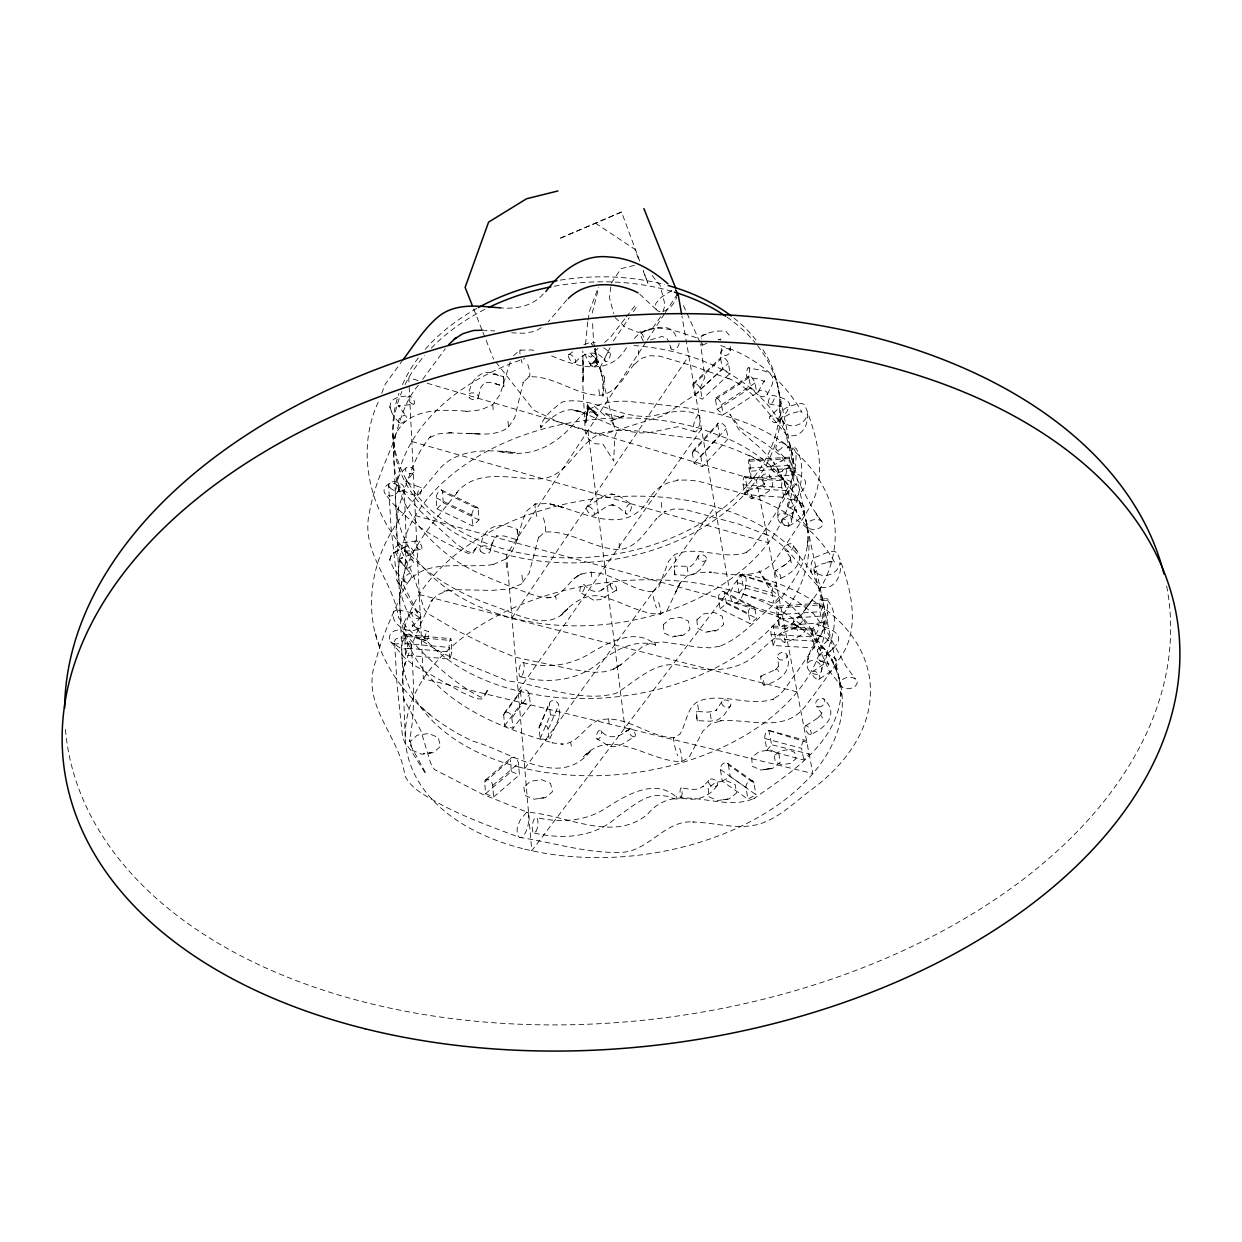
<?xml version="1.0" encoding="UTF-8"?>
<svg xmlns="http://www.w3.org/2000/svg" width="1242" height="1242" viewBox="0 0 1242 1242"><rect width="100%" height="100%" fill="white"/><g stroke="black" fill="none" stroke-linecap="round" stroke-linejoin="round"><path stroke-width="0.75" stroke-dasharray="5 3.75" d="M730.265 350.787A4.921 3.322 -20.3 0 0 722.658 349.965A4.921 3.322 -20.3 0 0 723.744 355.647A4.921 3.322 -20.3 0 0 730.265 350.787L730.265 346.471M399.163 422.637C384.989 407.687 386.867 395.732 409.456 396.074M616.482 432.635L614.774 436.827L613.703 461.015L602.96 444.155L595.275 443.782L588.786 439.311L585.293 432.061L582.358 375.317L583.507 361.826L583.321 382.257L582.824 350.912M699.293 415.666A8.492 2.81 -76.1 0 0 693.548 425.866A8.492 2.81 -76.1 0 0 697.6 429.468A8.492 2.81 -76.1 0 0 699.293 415.666C685.103 407.438 669.19 412.515 654.332 415.542C622.459 421.411 593.8 395.142 562.455 401.927C554.336 407.811 541.76 417.374 540.798 427.481C551.138 417.56 566.088 403.697 582.576 412.515L572.515 410L582.684 412.577L618.578 427.931L630.346 431.642L641.027 432.961L650.513 432.356L677.713 426.736L694.325 431.657M541.155 427.822L540.239 425.106M517.215 529.48L517.697 539.928L517.215 529.48C499.082 520.833 483.122 526.034 480.375 547.318M842.076 687.043A8.539 5.651 -7.9 0 1 847.463 677.464A8.539 5.651 -7.9 0 1 856.638 684.466A8.539 5.651 -7.9 0 1 842.076 687.043L829.004 670.68L810.669 628.731L811.849 630.657L806.244 621.621L792.675 607.26L768.829 587.699L758.986 570.932L769.947 585.82L797.178 601.376L813.463 613.626L826.737 631.231L846.019 666.286L855.365 678.939M582.514 365.288L583.026 355.336M751.022 477.953C749.19 444.698 746.815 464.524 751.022 477.953L791.48 475.205L791.992 468.343L789.369 457.134L749.019 459.866M734.379 602.867L773.952 615.085L799.274 627.241L795.936 625.13C811.166 634.755 824.812 647.439 833.77 663.197L831.767 659.145L836.829 669.314L834.81 665.231L839.018 677.775L840.912 697.15L841.113 692.694C838.288 742.871 790.75 772.741 753.739 798.668L755.183 797.907C720.919 814.209 676.828 779.665 648.262 813.463C614.138 844.048 565.079 814.115 526.592 812.206L520.212 820.046L517.309 826.939A13.879 5.17 -77.5 0 0 523.953 835.152A13.879 5.17 -77.5 0 0 528.021 812.516L482.3 794.166L434.374 769.466L430.663 763.302L420.883 730.746L403.588 698.454L404.861 702.615C400.902 689.605 402.051 675.679 405.218 662.623L404.287 666.876C411.521 643.604 421.348 620.984 432.666 599.451L430.089 602.028L437.231 595.042L447.57 590.649L443.86 591.161L458.158 589.717L491.568 590.385L509.593 588.987L521.066 584.19L522.603 582.281L521.842 573.773M779.231 625.859C777.119 589.034 774.635 611.406 779.231 625.859L822.173 622.77L822.825 615.954L819.844 603.162L777.026 606.22M808.604 528.083A8.011 4.859 -8.7 0 1 813.789 519.715A8.011 4.859 -8.7 0 1 822.251 525.599A8.011 4.859 -8.7 0 1 808.604 528.083C789.834 510.276 787.614 482.781 773.409 462.071L774.34 463.545L761.439 449.107L738.85 429.499L729.784 414.129L739.906 427.729L765.662 443.596L781.109 456.093L794.942 475.236L812.051 507.419L822.763 523.037M510.307 361.748L500.045 394.692L492.748 404.613L481.027 409.844L466.029 411.506L467.955 411.335C437.867 408.928 399.769 407.78 392.224 445.288C383.017 467.287 373.299 489.441 369.34 513.117C360.273 552.053 393.497 580.977 398.527 617.476C423.227 652.05 469.787 663.787 506.86 680.771C542.738 685.118 579.424 702.972 615.784 693.409C637.037 681.035 656.118 658.369 683.752 666.162C709.384 672.046 738.897 672.419 758.676 652.174C776.048 635.33 797.876 622.568 810.84 601.718C834.624 573.431 842.154 532.585 828.445 498.089C811.399 454.789 769.186 428.009 725.84 416.179C694.464 406.802 661.008 405.156 628.483 401.337C611.499 400.374 593.381 403.619 580.728 415.837C559.195 443.192 534.898 459.136 498.741 451.498L515.151 452.554C488.743 449.697 457.46 447.632 438.426 470.159C420.479 492.593 400.188 514.374 387.054 539.882C369.091 575.279 365.629 617.771 382.52 654.301C399.8 693.657 434.545 723.698 473.155 741.288C509.857 751.177 560.22 790.906 591.27 750.152L583.135 757.061C611.53 725.918 648.572 761.796 681.594 761.672L688.984 757.558L702.925 730.948L710.579 723.9L722.068 720.608L719.956 720.857C747.917 718.218 784.339 733.618 804.847 706.76C816.506 691.825 827.545 676.393 838.071 660.62C862.848 629.508 850.553 585.789 837.217 552.566L833.568 551.2L828.88 551.914L814.178 557.767L811.368 562.657L810.793 572.236L812.842 568.634L822.033 563.899L832.047 561.415L826.442 562.409L831.1 561.508L834.888 562.797C811.042 518.582 763.551 496.722 716.401 486.817C693.61 477.425 662.762 474.646 648.712 499.657C624.555 538.485 581.24 510.291 548.219 503.553L565.374 507.978L548.219 503.553L535.116 503.942L526.872 510.804C518.535 526.406 519.234 546.247 505.805 559.055L506.534 567.578M587.404 403.96L585.758 422.994L587.994 406.181L585.82 422.156L588.32 407.081L597.34 414.797L588.646 407.547L586.084 416.551L590.136 411.723L597.06 413.012L588.646 407.547L585.882 420.122L588.32 407.081L597.464 415.635L587.885 405.622L597.666 416.893M748.942 455.162C770.257 465.703 788.934 482.284 800.314 503.305L798.497 499.781C805.856 513.753 808.821 529.822 807.44 545.517L807.688 541.605C806.353 563.806 792.769 582.172 780.178 599.482C759.576 614.961 743.399 637.379 718.792 646.647L720.081 646.213L710.145 647.827L698.935 647.268L662.871 641.974L651.615 642.89L642.719 646.445L620.953 664.548L613.237 669.283L604.388 671.798L594.266 672.357L573.493 669.671L514.825 657.127L488.711 646.321L455.55 629.834L428.816 614.107L424.391 609.543L413.648 575.869L397.223 542.211L398.418 545.89L395.996 530.52L398.666 506.006L397.766 509.717C406.786 484.659 413.089 456.451 430.788 436.113L428.459 438.1L438.147 433.877L451.358 432.775L448.052 432.79L479.381 433.924L466.697 433.458C480.67 433.877 496.862 436.377 508.537 426.984L507.854 419.501M492.748 404.613L493.369 412.111M777.771 518.085A7.53 5.589 35.4 0 1 787.599 514.498A7.53 5.589 35.4 0 1 788.654 525.226A7.53 5.589 35.4 0 1 777.771 518.085C776.436 498.865 793.25 486.072 795.051 467.691L794.88 468.886C795.703 460.735 799.429 445.273 787.273 447.927C788.422 446.623 794.259 446.67 796.246 448.548C808.899 471.448 796.634 497.219 791.589 520.445L793.064 513.132L792.443 516.222M390.64 641.695L405.032 658.213L413.4 664.858L461.993 692.353L475.639 698.47L480.157 698.998C483.852 700.721 490.031 685.32 485.901 692.539L487.221 690.304M476.928 546.977L472.814 551.991L470.625 552.442L467.039 551.246L455.643 543.282L421.022 511.828L397.533 485.343M720.841 353.473L721.773 346.27M610.862 286.762L609.449 297.738L613.703 313.589M791.325 562.921L789.912 556.478L790.875 558.186L785.767 550.982M828.398 665.324L827.591 661.443L813.463 671.099M821.195 671.813C826.287 649.193 845.243 618.361 825.914 598.396L818.882 600.212L826.52 600.383L827.545 602.991L827.576 613.424L827.7 612.384C829.361 634.103 805.716 644.846 807.207 666.286A8.026 6.148 39 0 0 818.773 673.925A8.026 6.148 39 0 0 817.562 662.033A8.026 6.148 39 0 0 807.207 666.317M790.362 561.089L790.611 559.428L786.17 564.085L775.086 571.01M698.252 556.028L694.449 563.138L690.723 566.368L674.282 566.042L674.685 574.704L687.494 575.45L694.542 574.161L700.395 569.395L706.325 559.987A4.518 3.121 20.2 0 0 701.73 554.708A4.518 3.121 20.2 0 0 698.811 559.335A4.518 3.121 20.2 0 0 706.325 559.987M674.949 574.813L674.282 566.042M796.805 512.713L796.091 509.267L792.287 512.977L793.654 511.952L781.839 519.544M769.264 403.929L780.566 406.336L779.634 404.892L781.404 407.655L780.737 404.426L778.284 408.649L769.807 416.784M595.228 349.08L596.377 364.962L595.244 352.433L596.548 363.611L595.43 359.714L597.712 362.183L594.732 362.214L597.712 362.183L597.666 364.698L592.558 366.25L591.006 365.785L590.012 363.44L594.173 361.903L590.571 364.589L590.012 363.44L592.558 366.25M587.699 321.926L585.556 344.313L585.913 343.444M588.009 320.11L589.562 310.997L598.178 287.647M808.169 659.766L808.806 656.335M721.99 701.497L716.106 710.253L716.929 709.648L714.523 711.092L708.095 712.116L696.498 711.449L696.917 720.624L710.455 721.245L717.923 719.848L724.148 714.988L730.544 705.782A4.797 3.493 22.6 0 0 725.654 699.945A4.797 3.493 22.6 0 0 722.611 705.208A4.797 3.493 22.6 0 0 730.544 705.782M697.212 720.872L696.498 711.449M478.341 396.819L480.902 387.24L484.69 382.505L490.761 382.427L503.864 386.402L503.398 376.605L492.95 373.997L498.306 375.394C483.091 366.514 470.454 378.996 468.948 394.149M491.397 546.325L492.375 542.475L490.388 550.144M592.217 313.031L598.784 287.523M405.529 655.139L407.485 648.184L406.972 636.494A5.356 0.838 -84.5 0 0 405.839 635.935A5.356 0.838 -84.5 0 0 405.047 643.465L405.529 655.139L449.821 659.098L451.902 652.174L451.188 640.515A5.341 0.931 -84.6 0 0 449.915 639.956A5.341 0.931 -84.6 0 0 449.138 647.439L449.821 659.098M405.14 581.924L393.854 569.1L389.724 559.956L391.308 555.236L393.854 552.814L406.926 546.014L401.461 548.7L405.451 546.682M662.886 311.773L665.091 305.066L660.185 285.598L651.895 275.165M744.967 494.58L747.203 487.858L745.355 478.046A4.782 1.226 -85.8 0 0 743.616 478.03A4.782 1.226 -85.8 0 0 743.135 484.768L744.967 494.58L783.811 497.374L786.139 490.683L784.152 480.902L745.355 478.046M389.724 559.956L391.308 555.236M491.941 544.229L494.875 537.677L497.235 535.799L496.257 536.156L503.74 535.907L517.697 539.928M378.189 402.253C353.799 454.976 371.762 519.761 413.431 558.372C435.197 580.169 462.816 594.794 491.568 605.196C515.104 612.834 548.095 633.948 567.827 608.642L560.375 615.675C572.143 602.727 588.568 590.385 606.95 598.116C624.85 603.038 641.338 614.107 660.325 614.231L667.264 610.024L680.989 581.411L675.524 592.418L680.135 582.964L687.276 575.807L698.082 572.484L711.526 572.143L709.353 572.189C732.237 574.829 763.721 580.837 777.647 556.432C789.369 539.944 800.531 523.037 810.669 505.525C828.01 474.289 816.724 435.6 804.645 404.535L801.23 403.371C793.824 405.063 783.95 406.258 780.333 413.928L779.557 421.83L781.466 418.43L790.067 413.834L799.444 411.335L798.513 411.18L802.037 412.282C783.609 380.021 753.459 354.374 717.239 344.624M773.192 645.514L775.645 638.823L773.549 627.738A5.092 1.397 -86.8 0 0 771.624 627.257A5.092 1.397 -86.8 0 0 771.111 634.445L773.192 645.514L814.364 647.951L816.941 641.291L814.674 630.237A5.077 1.475 -86.9 0 0 812.625 629.756A5.077 1.475 -86.9 0 0 812.128 636.898L814.364 647.951M381.682 393.295L385.175 384.29L402.004 361.174M539.199 726.787L549.399 703.003M539.137 727.75L549.337 703.966A4.89 3.586 23.6 0 1 553.653 700.736A4.89 3.586 23.6 0 1 558.714 705.068L559.816 716.013L549.337 740.03L540.13 738.679L539.137 727.75A4.844 3.524 27.4 0 1 542.195 724.598A4.844 3.524 27.4 0 1 547.505 727.129L549.337 740.03M540.13 738.679L550.392 714.911L549.337 703.966M548.296 729.101L558.714 705.068M609.993 347.729L599.933 367.974L614.526 427.76L609.651 416.194L603.845 413.105L617.802 416.613L623.95 416.054L609.605 421.271L625.859 415.107M767.044 394.987A4.844 3.26 7.2 0 0 761.905 390.159A4.844 3.26 7.2 0 0 758.784 395.22A4.844 3.26 7.2 0 0 767.044 394.987L772.338 384.166L773.161 379.074C770.459 368.921 756.844 370.52 748.864 367.741A4.89 1.413 -82.6 0 0 746.458 373.92A4.89 1.413 -82.6 0 0 748.647 375.767A4.89 1.413 -82.6 0 0 748.864 367.741M475.702 549.057L472.767 553.14L469.988 554.103C439.016 540.984 405.342 522.044 385.237 493.866M487.392 690.676L483.138 696.498L480.607 697.15C452.367 682.417 425.928 657.049 403.681 632.411M474.118 550.827L475.375 548.793M758.117 391.913L764.389 380.642L764.109 382.52L763.737 380.487L764.653 381.853L759.607 379.245L747.11 377.195M646.182 341.721L506.581 554.662L531.778 850.754L729.427 589.95L681.92 316.042M647.237 340.106L664.191 314.242M665.246 312.627L677.961 293.236M595.927 359.59L593.645 362.276L595.974 359.512L594.871 361.034M424.919 772.617L410.59 749.951L404.783 742.716L402.486 736.056L397.083 685.351L394.583 642.13M534.417 833.087C563.076 839.608 594.623 837.682 617.383 816.739C631.805 807.3 646.911 791.682 665.774 796.169C668.118 795.253 677.294 801.758 677.138 797.83C655.202 776.793 625.363 795.532 604.481 809.039C583.926 821.878 558.807 822.809 535.799 817.376M508.537 426.984L514.716 417.747L523.363 381.977L522.463 383.095L529.014 376.823C554.087 375.441 574.751 394.863 599.731 395.375C616.715 393.109 624.431 376.279 634.088 364.325L633.047 365.676L640.608 358.721L649.582 355.74L659.766 356.175L693.036 366.033L729.101 378.857L726.523 377.599C753.847 388.249 767.711 414.098 786.062 434.126C799.46 440.91 809.318 425.649 807.284 413.648C805.996 426.441 785.503 431.083 781.234 417.84L784.385 423.724L782.274 419.687L791.247 456.249L793.048 475.391L793.327 471.774L791.123 485.249L785.86 496.521L766.376 528.021L751.922 548.188L745.2 552.923L746.97 552.255C723.496 560.887 697.973 544.679 674.654 554.6L668.475 561.384L658.648 587.621L652.702 591.565A12.56 1.987 73.7 0 0 656.506 607.943M611.343 283.114L621.093 268.614L634.678 265.276M511.952 617.879L688.829 355.957M676.471 796.526L677.201 799.056M613.346 340.991L629.166 317.812M633.389 311.633L636.556 307.007L635.392 305.206L625.984 317.315M518.178 690.987L701.497 428.894L728.169 438.83A206.063 139.088 -7.1 0 1 692.679 678.21A206.063 139.088 -7.1 0 1 398.682 568.758A206.063 139.088 -7.1 0 1 701.497 428.894M660.697 316.679L651.926 329.161L638.248 332.344L625.13 327.236L614.65 317.114M522.603 582.281L529.247 572.935L538.686 536.886L537.755 538.454L544.788 532.057C571.196 530.179 593.676 549.492 620.037 549.554C637.689 547.256 646.321 530.334 656.956 518.193L655.792 519.265L665.355 511.083L663.911 512.139L673.506 509.018L684.342 509.282L739.037 524.202L766.857 534.992L763.923 533.268C787.894 544.213 800.36 568.277 817.841 585.913C833.196 593.055 842.759 575.698 840.104 562.548C838.723 574.146 822.685 580.247 814.721 571.118L815.559 572.469L813.277 567.998L820.201 593.536L823.834 615.489L824.114 624.229L824.346 620.131L821.785 633.373L812.221 650.094L784.835 689.015L779.2 695.163L772.012 699.836L773.844 698.935C749.283 707.366 722.968 691.965 698.485 701.171C686.329 707.816 686.733 723.481 679.902 734.131L673.583 737.996A13.367 2.22 74.4 0 0 677.666 755.788M812.796 598.97L801.043 615.442M524.776 768.487L714.988 506.736M417.328 613.113L396.99 580.542L391.028 527.4L388.622 485.203M422.653 379.369L445.257 348.785M418.352 385.222C405.42 400.064 400.11 419.594 394.801 438.162L395.67 434.669C391.913 452.942 393.792 471.991 399.194 489.736L398.061 486.352C407.997 518.271 431.393 544.648 459.074 562.657C474.599 572.5 491.91 578.85 508.785 585.913C523.953 590.462 539.292 600.662 555.609 596.331L556.168 599.265M504.128 713.156L521.035 690.443M503.709 714.88L520.6 692.182A4.906 3.307 37 0 1 524.652 689.558A4.906 3.307 37 0 1 529.356 694.495L530.334 705.425L513.101 728.324L504.562 725.809L503.709 714.88A4.859 3.229 40.3 0 1 506.565 712.178A4.859 3.229 40.3 0 1 511.471 715.361L513.101 728.324M504.562 725.809L521.547 703.127L520.6 692.182M512.201 717.41L529.356 694.495M624.819 318.837L610.722 337.001L603.721 343.304M405.808 468.094C389.165 481.57 401.368 492.919 417.933 496.008M739.068 593.024L743.461 587.575L740.931 574.937A4.859 2.189 -73.5 0 0 738.152 577.483A4.859 2.189 -73.5 0 0 737.236 582.669L739.068 593.024L773.983 603.317L778.92 597.309L743.461 587.575M701.559 341.876L702.149 345.167L702.165 343.677M412.391 612.306C393.605 626.573 409.41 638.046 425.99 640.67L420.122 638.605L425.168 640.406M566.88 299.788L548.25 321.88M626.465 347.682C609.03 378.018 575.062 366.017 549.523 354.995M766.904 750.184L771.639 744.765L768.798 730.451A5.185 2.468 -75.5 0 0 765.786 732.873A5.185 2.468 -75.5 0 0 764.839 738.478L766.904 750.184L803.807 759.995L809.147 754.018L771.639 744.765M708.887 780.287L702.91 786.745L703.748 786.031L698.594 789.058L692.073 789.508L681.02 787.878M826.908 654.472C831.535 649.271 839.468 644.815 838.661 636.836C834.795 628.887 824.89 627.909 817.686 624.369A5.294 2.593 -73.7 0 0 812.873 629.973A5.294 2.593 -73.7 0 0 816.522 633.141A5.294 2.593 -73.7 0 0 817.686 624.369M692.586 451.296L717.969 423.336M692.322 452.88L717.736 424.919A5.294 2.732 42.2 0 1 721.338 423.087A5.294 2.732 42.2 0 1 726.275 428.568L728.169 438.83L702.584 466.713L694.045 463.173L692.322 452.88A5.232 2.763 42.3 0 1 695.955 451.001A5.232 2.763 42.3 0 1 700.83 456.435L702.584 466.713M694.045 463.173L719.584 435.197L717.736 424.919M700.83 456.435L726.275 428.568M777.771 421.799A4.704 2.763 31.5 0 0 773.114 416.039A4.704 2.763 31.5 0 0 770.475 420.029A4.704 2.763 31.5 0 0 777.771 421.799L787.024 411.63L789.741 404.271C787.211 397.735 779.138 397.642 773.487 395.406A4.766 2.36 -65.8 0 0 768.596 400.685A4.766 2.36 -65.8 0 0 772.058 402.92A4.766 2.36 -65.8 0 0 773.487 395.406M794.647 498.834A4.921 3.152 26.3 0 0 789.586 492.996A4.921 3.152 26.3 0 0 786.714 497.654A4.921 3.152 26.3 0 0 794.647 498.834C798.932 493.648 806.306 489.053 805.499 481.415C801.758 473.854 792.52 472.457 785.643 468.917A4.968 2.282 -71.8 0 0 781.202 474.537A4.968 2.282 -71.8 0 0 784.509 476.975A4.968 2.282 -71.8 0 0 785.643 468.917M503.398 376.605L503.755 386.495M789.369 457.134L789.12 463.219L791.48 475.205M413.788 472.503A4.642 3.152 18.5 0 1 405.963 471.37A4.642 3.152 18.5 0 1 409.643 467.039A4.642 3.152 18.5 0 1 413.788 472.503L405.87 481.896L406.398 480.142L406.382 482.067L405.73 480.592L409.953 483.775L421.131 487.609A4.58 1.49 -73.1 0 1 419.703 495.077A4.58 1.49 -73.1 0 1 417.762 492.763A4.58 1.49 -73.1 0 1 421.131 487.609M717.224 785.487C708.996 797.504 694.852 802.006 681.035 797.612M436.889 508.832L443.208 502.653L442.54 491.754A5.294 2.36 -64.1 0 0 439.187 491.071A5.294 2.36 -64.1 0 0 436.268 497.918L436.889 508.832L472.659 525.987L478.977 519.901L478.17 509.018L442.54 491.754M420.852 617.072A4.921 3.555 19.4 0 1 412.561 616.001A4.921 3.555 19.4 0 1 416.443 611.017A4.921 3.555 19.4 0 1 420.852 617.072L412.422 626.465L412.981 624.509L412.965 626.434L412.266 624.757L416.722 627.878L415.278 627.241L428.568 631.604A4.875 1.677 -74.4 0 1 427.062 639.677A4.875 1.677 -74.4 0 1 424.981 636.758A4.875 1.677 -74.4 0 1 428.568 631.604M830.184 651.243L833.553 647.982M693.114 383.7L720.903 357.665M692.896 385.129L720.717 359.078A5.092 2.282 47 0 1 723.869 357.789A5.092 2.282 47 0 1 728.324 363.347L730.218 373.268L702.242 399.241L694.62 395.08L692.896 385.129A5.046 2.344 46.9 0 1 696.094 383.794A5.046 2.344 46.9 0 1 700.504 389.305L702.242 399.241M700.504 389.305L728.324 363.347M694.62 395.08L722.565 368.998L720.717 359.078M543.282 293.935C532.771 306.122 516.082 309.305 500.712 307.876M598.116 348.334L591.114 354.638L596.921 358.876L598.706 362.633L594.809 348.94L596.859 359.637L595.166 348.583M786 494.145L794.243 486.538L796.231 482.098L796.96 485.591L793.095 482.191L781.917 478.03M520.879 676.828C547.722 683.892 577.313 681.097 599.234 662.576C616.327 648.681 635.749 639.242 655.605 644.769C634.817 626.418 607.012 643.418 587.062 655.171C567.423 666.395 543.779 668.274 522.199 662.297M513.52 355.74L519.932 350.151L532.197 349.949L537.398 351.424M655.046 643.356L655.652 645.809M485.684 779.774L511.378 757.604M484.706 782.134L510.431 759.949A5.077 3.058 49.9 0 1 514.11 757.62A5.077 3.058 49.9 0 1 518.457 763.333L519.42 774.946L493.555 797.038L485.513 793.731L484.706 782.134A5.03 3.105 50 0 1 488.417 779.774A5.03 3.105 50 0 1 492.717 785.441L493.555 797.038M492.717 785.441L518.457 763.333M485.513 793.731L511.347 771.561L510.431 759.949M817.671 649.395L828.166 640.127L826.551 641.772L828.74 637.348L829.578 641.322L825.511 637.969L813.696 633.948M720.112 608.922L726.446 603.519L724.676 593.164A4.813 2.686 -63.8 0 0 720.903 592.294A4.813 2.686 -63.8 0 0 718.357 598.566L720.112 608.922L750.23 623.67L756.58 618.345L754.701 608.021L724.676 593.164M634.398 338.321C651.367 318.961 678.52 332.313 698.609 338.383M575.403 362.338C583.631 351.936 597.837 348.598 605.459 361.577M798.218 625.875L794.818 628.328L798.218 625.875L796.867 626.931L797.612 625.564L798.047 627.909L794.461 623.996M594.126 514.887L608.254 505.385L615.209 505.106L611.685 504.547L617.771 506.627L626.185 513.877M610.49 583.631L601.64 589.903L605.118 587.637C597.775 594.576 589.872 591.347 584.097 584.547A4.471 1.972 -70.4 0 0 580.014 589.22A4.471 1.972 -70.4 0 0 582.622 591.844A4.471 1.972 -70.4 0 0 584.097 584.547M568.572 354.808L573.183 351.548M788.841 525.956C801.292 519.73 814.379 506.689 794.15 499.486M547.831 597.728L547.039 597.821C562.905 597.775 568.37 579.75 581.365 573.726L574.068 578.694C598.908 558.869 628.436 592.248 652.702 591.565M628.84 729.38L625.689 731.522L629.911 728.681C620.876 736.785 608.518 741.008 600.926 730.513A4.751 2.205 -72.2 0 0 596.564 735.155A4.751 2.205 -72.2 0 0 599.389 738.4A4.751 2.205 -72.2 0 0 600.926 730.513M586.845 506.922L602.075 497.111M782.693 566.383L787.381 563.278L786.17 564.085M818.664 679.498A5.108 2.67 48.8 0 0 817.298 672.76A5.108 2.67 48.8 0 0 812.221 673.645A5.108 2.67 48.8 0 0 818.664 679.498L831.038 671.27L837.092 665.013L836.083 659.067L825.837 652.485A5.139 3.447 -54.7 0 0 818.897 656.832A5.139 3.447 -54.7 0 0 823.586 660.527A5.139 3.447 -54.7 0 0 825.837 652.485M715.873 397.906L749.283 376.155M715.423 399.567L748.879 377.785A5.046 1.692 57 0 1 751.208 377.025A5.046 1.692 57 0 1 754.919 383.095L756.89 393L723.325 414.704L717.239 409.503L715.423 399.567A5.015 1.754 57 0 1 717.845 398.744A5.015 1.754 57 0 1 721.509 404.783L723.325 414.704M721.509 404.783L754.919 383.095M717.239 409.503L750.836 387.706L748.879 377.785M616.467 590.152L600.29 599.7L593.195 599.995M780.783 578.368C792.939 573.043 807.238 560.297 794.43 547.536L796.433 550.827M810.296 734.643A5.108 2.034 59.4 0 0 808.961 727.765A5.108 2.034 59.4 0 0 805.08 727.967A5.108 2.034 59.4 0 0 810.296 734.643C825.977 727.75 839.639 714.181 823.803 698.935M805.934 725.607L818.136 717.86L816.879 718.839L821.614 713.979L821.987 711.604L821.738 713.576L816.693 706.201M634.103 736.894A4.751 2.453 54.5 0 1 628.623 730.995A4.751 2.453 54.5 0 1 633.28 730.482A4.751 2.453 54.5 0 1 634.103 736.894C626.03 741.396 616.7 750.292 606.981 744.905M541.341 327.64L535.271 331.241L524.217 333.244L511.688 332.809M778.066 472.721C796.2 467.178 798.777 452.507 782.32 442.323M722.239 781.14L730.296 776.576L755.959 794.694L747.932 799.165L722.239 781.14L720.391 769.466A5.092 3.462 -55.5 0 1 723.76 763.147A5.092 3.462 -55.5 0 1 728.417 764.901L753.972 783.065L755.959 794.694M772.276 465.874L783.003 460.161L781.653 461.124L785.348 457.335L785.068 458.997L784.804 457.025L785.767 458.608L776.7 449.899M819.844 603.162L819.518 609.31L822.173 622.77M671.782 290.457L661.256 297.273L655.869 303.39A13.802 7.763 -49.1 0 0 663.616 311.23A13.802 7.763 -49.1 0 0 676.75 296.776M583.895 344.577L591.114 342.14L595.12 342.637M796.091 627.412L780.504 633.715M601.687 497.297C611.732 489.798 622.801 497.483 630.734 504.128A5.434 2.437 -69.3 0 1 629.011 512.899A5.434 2.437 -69.3 0 1 625.658 509.996A5.434 2.437 -69.3 0 1 630.734 504.128M673.583 737.996L674.158 737.732C647.765 737.267 625.099 713.451 598.163 720.298C584.532 726.182 578.011 744.222 561.632 744.036L562.502 744.16L552.022 742.794L553.016 742.918C493.105 726.197 425.276 697.616 404.24 633.358L405.451 637.193C399.753 619.432 397.813 600.181 401.834 581.846L400.933 585.805C408.354 548.141 435.352 520.196 458.376 491.133L456.326 493.027C477.099 467.815 511.099 479.008 538.873 478.915C569.55 478.17 576.987 440.305 604.124 432.371C631.014 426.487 658.136 435.042 684.979 437.215C711.231 439.264 736.444 449.03 759.747 460.922L756.813 459.354M505.805 559.055L493.291 564.458L495.17 564.085C464.446 570.404 419.144 554.242 403.045 591.037C393.062 613.89 381.682 636.447 375.891 660.837C359.512 704.524 399.707 735.171 404.845 775.66C412.002 790.362 428.459 797.053 441.795 804.956C466.728 818.012 493.276 827.482 519.544 837.403C554.367 842.604 588.863 854.341 624.384 852.152C650.56 848.891 665.991 819.596 693.905 821.956L692.726 822.002C714.833 822.483 737.111 830.215 759.017 824.129C779.044 818.09 794.026 802.798 810.312 790.502C838.257 770.335 863.501 740.931 869.276 705.891C880.625 631.961 805.918 584.765 742.437 573.975L734.1 584.113L730.529 592.279A15.773 6.893 -74.8 0 0 740.387 599.249A15.773 6.893 -74.8 0 0 744.455 573.913M621.543 212.025L558.838 238.821L621.543 212.025L640.003 261.86M727.905 799.041L719.739 800.174M411.381 554.041A4.984 2.981 42.8 0 1 404.97 548.281A4.984 2.981 42.8 0 1 411.086 547.753A4.984 2.981 42.8 0 1 411.381 554.041L400.669 558.652L402.392 557.565L399.07 561.493L399.66 559.645L400.312 562.284L399.582 560.546L410.993 574.006A4.937 2.624 -57.3 0 1 408.245 581.598A4.937 2.624 -57.3 0 1 404.985 578.306A4.937 2.624 -57.3 0 1 410.993 574.006M763.846 685.196A4.859 0.947 70.5 0 0 762.681 678.753A4.859 0.947 70.5 0 0 760.678 677.946A4.859 0.947 70.5 0 0 763.846 685.196C778.237 682.106 792.924 671.72 787.04 655.233A4.875 3.757 -14 0 0 779.277 653.571A4.875 3.757 -14 0 0 780.519 659.968A4.875 3.757 -14 0 0 787.04 655.233M784.37 642.409A4.875 1.661 61.5 0 0 783.159 636.059A4.875 1.661 61.5 0 0 779.79 635.718A4.875 1.661 61.5 0 0 784.37 642.409C794.461 639.568 814.612 631.867 802.534 619.013A4.906 3.633 -32.5 0 0 795.113 618.361A4.906 3.633 -32.5 0 0 796.386 624.742A4.906 3.633 -32.5 0 0 802.534 619.013M760.973 676.067L776.607 669.143L775.567 669.873L779.013 665.65L778.796 667.373L777.523 657.266M650.544 339.904L661.908 336.489L666.69 338.072L668.864 341.923M702.149 345.167L706.9 343.382M751.457 498.772A4.564 1.335 62.4 0 0 750.385 493.152A4.564 1.335 62.4 0 0 747.405 492.251A4.564 1.335 62.4 0 0 751.457 498.772C762.029 496.303 779.914 489.208 769.73 475.795A4.611 3.245 -27.7 0 0 762.712 475.236A4.611 3.245 -27.7 0 0 763.83 480.871A4.611 3.245 -27.7 0 0 769.73 475.795M748.041 490.668L762.852 485.156L761.688 485.839L764.482 483.06L764.234 484.613L764.063 483.2L764.963 484.83L762.014 480.235M543.903 797.752L535.83 798.854M640.686 333.104C652.485 328.338 671.953 320.809 676.58 338.29M594.53 366.188L596.408 365.614M700.969 337.079C705.735 332.437 718.14 329.968 726.011 331.428L728.961 334.797L730.017 338.072M677.169 480.033L678.38 479.691M706.31 334.129L700.985 335.557L701.59 338.864M429.748 753.025L431.626 752.574L423.243 753.723L424.236 753.785M714.29 630.625L715.485 630.424L707.816 631.495L709.244 631.324M680.6 635.33L681.858 635.128L674.251 636.183L675.617 636.028M416.489 540.875L402.827 542.77L395.919 546.759C393.31 554.863 401.709 561.229 405.482 567.485M413.074 404.193A4.797 2.205 53.8 0 1 407.919 397.704A4.797 2.205 53.8 0 1 412.779 398.511A4.797 2.205 53.8 0 1 413.074 404.193L398.294 406.212L399.908 405.404L398.356 406.631L398.899 405.078L398.853 406.879L398.154 405.234L405.901 416.023M777.616 607.928L820.512 604.87M777.119 614.743L819.875 611.685M779.743 619.044L822.825 615.954M749.143 468.11L789.431 465.377M751.426 471.106L791.992 468.343M749.531 461.263L789.943 458.531M420.355 549.694A5.092 2.484 55.3 0 1 414.875 542.878A5.092 2.484 55.3 0 1 420.013 543.282A5.092 2.484 55.3 0 1 420.355 549.694L404.628 551.324L406.336 550.346L404.659 551.51L405.249 549.74L405.187 551.51L404.442 549.647L412.639 560.406M481.989 330.186L494.766 330.946M719.677 339.64L718.466 339.625L720.997 339.966L720.251 338.724M708.049 669.422L709.71 669.469M773.549 627.738L814.674 630.237M771.111 634.445L812.128 636.898M775.645 638.823L816.941 641.291M772.695 626.015L813.758 628.514M744.579 476.649L783.314 479.49M743.135 484.768L781.823 487.594L783.811 497.374M747.203 487.858L786.139 490.683M405.047 643.465L449.138 647.439M407.485 648.184L451.902 652.174M406.569 634.662L450.722 638.683M406.972 636.494L451.188 640.515M591.006 365.785L584.625 354.063L590.85 357.23L595.586 352.262L595.089 348.785M550.392 714.911L559.816 716.013M536.047 504.081L535.116 503.942A15.432 3.012 73.3 0 0 537.444 518.209M526.592 812.206L528.021 812.516M419.268 594.53L797.162 691.934M521.547 703.127L530.334 705.425M764.839 738.478L801.587 748.336L803.807 759.995M768.798 730.451L805.561 740.372M415.433 515.616L782.367 615.132M769.108 730.653L806.896 742.343A5.139 2.531 -75.7 0 0 803.465 741.303A5.139 2.531 -75.7 0 0 801.587 748.336M411.832 441.547L768.41 542.754M417.964 380.518L408.727 377.801L409.006 383.592M427.201 383.235L756.347 480.219L812.905 773.564L423.367 678.784L409.099 385.532M737.236 582.669L772.012 592.977L773.983 603.317M740.931 574.937L775.722 585.324M741.21 575.077L776.933 586.969A4.828 2.251 -73.6 0 0 773.782 586.41A4.828 2.251 -73.6 0 0 772.012 592.977M817.748 635.267L823.57 637.146L821.847 636.587M819.689 660.728L829.004 664.035L826.955 662.995L828.29 664.004L827.219 662.141L827.312 663.399M593.505 600.103L580.387 592.527M788.391 507.248L796.665 511.285L795.687 509.639L795.812 511.005M825.914 598.396L828.274 599.343M511.347 771.561L519.42 774.946M520.833 350.539L519.932 350.151A14.469 2.639 72.6 0 0 520.662 357.603M436.268 497.918L471.867 515.088L472.659 525.987M443.208 502.653L478.977 519.901M441.453 489.985L477.052 507.248M718.357 598.566L748.383 613.346L750.23 623.67M726.446 603.519L756.58 618.345M723.31 591.425L753.956 606.593M607.524 745.184L596.983 738.866M722.565 368.998L730.218 373.268M595.384 223.141L634.91 249.316L639.009 260.013M639.723 294.137L657.002 310.283M720.391 769.466L745.992 787.537L747.932 799.165M727.548 763.193L753.102 781.358M609.698 352.355A5.092 2.127 -67.8 0 0 604.994 358.177A5.092 2.127 -67.8 0 0 608.052 360.382A5.092 2.127 -67.8 0 0 609.698 352.355L603.752 347.713M420.386 706.294L430.198 714.864M750.836 387.706L756.89 393M594.452 406.305L607.121 417.685M591.922 344.05L591.239 343.382L593.505 346.301M495.931 362.136L533.656 410.124L557.829 421.643L600.414 435.352L663.678 415.527L698.206 392.643L704.804 377.444L700.674 343.832M817.686 516.082L816.118 513.909L821.164 520.848L820.217 519.544M779.634 404.892L780.442 406.165M801.556 617.414L802.906 619.618M793.39 545.719A4.813 3.384 -37.5 0 1 787.599 551.572A4.813 3.384 -37.5 0 1 786.372 545.533A4.813 3.384 -37.5 0 1 793.39 545.719L795.377 549.088M425.338 772.353L410.419 745.014L409.751 739.72L409.27 741.66C415.868 709.896 413.462 676.781 411.133 644.598M417.731 612.88L402.874 584.019L405.001 569.535L406.181 539.012L404.147 487.827M594.871 345.897L593.723 343.786L592.481 321.569M821.381 715.889L822.406 717.938M763.442 485.979L764.311 487.733M796.634 628.654L797.581 630.579M683.457 305.47L699.898 342.093M777.663 669.547L778.532 671.58M389.507 406.522L391.556 411.444M396.99 580.542L397.471 581.722M397.983 582.979L398.356 583.88M473.652 308.901L482.191 330.434M482.905 332.219L493.571 359.14M643.123 270.725L647.905 283.207L643.294 270.756M669.842 345.012L670.851 348.07M543.344 517.945L544.664 522.059A15.432 3.012 73.3 0 1 543.359 531.328M679.669 748.367L680.787 751.891A13.367 2.22 74.4 0 1 681.594 761.672M527.757 364.449L528.983 368.331A14.469 2.639 72.6 0 1 527.633 375.783M658.602 602.354L659.657 605.692A12.56 1.987 73.7 0 1 660.325 614.231M375.581 633.575L376.761 637.472M378.173 642.114L379.353 645.98M687.121 567.051L688.254 574.208M675.757 561.772L674.654 554.6M710.3 713.855L711.573 721.897M698.485 709.694L697.243 701.637M776.918 382.117L841.191 688.177M570.746 742.794L571.351 746.163M728.417 764.901L730.296 776.576M599.513 394.459L598.535 387.054M619.742 548.188L618.64 539.758M587.916 430.601L624.928 727.828M591.114 571.739L591.968 578.912M608.549 718.559L609.496 726.601M661.381 502.482L661.769 507.481M638.372 350.523L638.698 354.995M392.969 435.073L405.42 740.698M522.059 362.912A14.469 2.639 72.6 0 1 521.066 359.311M643.263 340.96A5.046 1.04 67.7 0 1 640.794 334.967A5.046 1.04 67.7 0 1 641.555 333.337A5.046 1.04 67.7 0 1 644.288 338.755M678.986 343.134A5.015 2.981 -45.8 0 1 676.176 348.474A5.015 2.981 -45.8 0 1 671.285 349.08A5.015 2.981 -45.8 0 1 672.403 343.941M471.867 515.088A5.247 2.422 -64.1 0 1 474.739 508.288A5.247 2.422 -64.1 0 1 478.17 509.018M745.992 787.537A5.046 3.478 -55.6 0 1 749.314 781.28A5.046 3.478 -55.6 0 1 753.972 783.065M748.383 613.346A4.782 2.717 -63.8 0 1 750.898 607.121A4.782 2.717 -63.8 0 1 754.701 608.021M781.823 487.594A4.766 1.304 -85.8 0 1 782.305 480.856A4.766 1.304 -85.8 0 1 784.152 480.902M633.932 345.555A199.915 139.446 -7.1 0 1 765.895 545.968A199.915 139.446 -7.1 0 1 441.95 584.78A199.915 139.446 -7.1 0 1 524.931 358.612M757.496 345.571A194.606 139.539 -7.1 0 1 605.304 560.67A194.606 139.539 -7.1 0 1 401.927 391.447M405.094 384.585A194.606 139.539 -7.1 0 1 424.516 355.569M431.3 348.117A194.606 139.539 -7.1 0 1 485.482 309.072M554.242 286.25A194.606 139.539 -7.1 0 1 674.406 292.118M726.943 317.098A194.606 139.539 -7.1 0 1 755.12 342.637M762.93 349.701A194.187 139.539 -7.1 0 1 602.261 555.981A194.187 139.539 -7.1 0 1 399.008 393.31M402.439 384.663A194.187 139.539 -7.1 0 1 419.051 356.889M425.307 349.25A194.187 139.539 -7.1 0 1 476.664 308.497M560.297 280.118A194.187 139.539 -7.1 0 1 664.517 284.589M733.898 318.014A194.187 139.539 -7.1 0 1 757.636 342.109M1166.642 586.1A555.562 351.641 -7.1 0 1 663.073 1017.974A555.562 351.641 -7.1 0 1 65.158 725.809M774.48 755.633L775.194 762.091L781.855 764.777L790.455 763.364L795.998 758.676L794.694 752.326L788.235 749.671L779.852 751.053L774.48 755.633M751.721 757.511L752.279 766.205L760.927 770.056L772.477 768.456L780.209 762.34L778.889 753.739L770.49 749.951L759.204 751.519L751.721 757.511M604.668 377.615L602.944 396.276L602.696 377.646L598.706 365.334L604.668 377.615M708.188 788.235L708.856 796.79L717.55 800.531L729.007 798.948L736.584 792.955L735.155 784.525L726.71 780.83L715.516 782.367L708.188 788.235M696.902 619.82L697.569 628.312L705.782 632.225L716.572 630.719L723.667 624.679L722.27 616.28L714.305 612.43L703.764 613.89L696.902 619.82M663.352 624.617L664.113 633.032L672.326 636.898L682.991 635.407L689.947 629.43L688.487 621.124L680.507 617.321L670.09 618.78L663.352 624.617M523.876 787.055L525.071 795.517L534.122 799.211L545.44 797.659L552.473 791.728L550.532 783.36L541.729 779.712L530.676 781.249L523.876 787.055M410.465 741.303L412.049 750.246L421.752 754.22L433.52 752.59L440.537 746.287L438.178 737.469L428.754 733.541L417.25 735.14L410.465 741.303M594.297 361.779L592.682 363.238L595.601 362.757L594.297 361.779M620.953 664.548L613.237 669.283L621.031 664.532M397.409 550.687L393.854 552.814L399.055 549.74L397.409 550.687M396.788 610.024L393.854 611.297A14.997 10.246 31.9 0 0 407.267 630.098A14.997 10.246 31.9 0 0 419.377 617.771C413.539 611.98 404.582 611.064 396.788 610.024M771.468 768.472L763.24 769.605L771.468 768.472M614.883 494.518L611.002 494.068L614.883 494.518M499.439 384.989L495.341 383.576L499.563 385.051M586.55 508.568A5.434 2.624 51.4 0 0 592.869 515.461A5.434 2.624 51.4 0 0 592.03 508.692A5.434 2.624 51.4 0 0 586.55 508.568M480.67 551.246A5.387 3.835 15.1 0 0 489.845 552.038A5.387 3.835 15.1 0 0 484.799 545.75A5.387 3.835 15.1 0 0 480.67 551.246M535.907 831.628A7.964 2.655 -82.2 0 0 537.087 818.028A7.964 2.655 -82.2 0 0 532.352 826.039A7.964 2.655 -82.2 0 0 535.907 831.628M396.043 645.033A8.554 5.154 18 0 0 410.357 647.144A8.554 5.154 18 0 0 402.191 637.938A8.554 5.154 18 0 0 396.043 645.033M817.438 651.305A5.263 3.555 28.9 0 0 825.433 655.698A5.263 3.555 28.9 0 0 824.005 648.821A5.263 3.555 28.9 0 0 817.438 651.305M818.664 706.946A5.108 3.835 -39.3 0 0 824.812 700.659A5.108 3.835 -39.3 0 0 817.283 700.1A5.108 3.835 -39.3 0 0 818.664 706.946M708.592 782.149A4.906 3.447 34.2 0 0 715.811 786.636A4.906 3.447 34.2 0 0 714.755 779.883A4.906 3.447 34.2 0 0 708.592 782.149M681.594 796.634A4.906 1.087 -88.4 0 0 681.563 788.22A4.906 1.087 -88.4 0 0 679.933 793.374A4.906 1.087 -88.4 0 0 681.594 796.634M393.73 643.698A8.073 6.753 -24.1 0 0 405.001 635.64A8.073 6.753 -24.1 0 0 392.751 631.852A8.073 6.753 -24.1 0 0 393.73 643.698M407.097 568.122A5.046 3.167 -44.1 0 0 413.307 561.974A5.046 3.167 -44.1 0 0 406.802 561.741A5.046 3.167 -44.1 0 0 407.097 568.122M568.277 356.206A5.108 2.298 49.8 0 0 574.208 362.726A5.108 2.298 49.8 0 0 573.462 356.796A5.108 2.298 49.8 0 0 568.277 356.206M469.212 397.611A5.061 3.353 14.2 0 0 477.813 398.48A5.061 3.353 14.2 0 0 473.109 392.86A5.061 3.353 14.2 0 0 469.212 397.611M522.261 675.26A7.452 2.391 -80.8 0 0 523.394 662.669A7.452 2.391 -80.8 0 0 518.985 670.758A7.452 2.391 -80.8 0 0 522.261 675.26M389.972 487.733A8.042 4.409 17.4 0 0 403.417 489.985A8.042 4.409 17.4 0 0 395.779 481.849A8.042 4.409 17.4 0 0 389.972 487.733M790.021 507.605A4.844 3.043 -52.5 0 0 795.02 500.868A4.844 3.043 -52.5 0 0 788.794 501.628A4.844 3.043 -52.5 0 0 790.021 507.605M781.699 521.05A4.782 2.375 46.7 0 0 787.77 526.592A4.782 2.375 46.7 0 0 786.559 520.615A4.782 2.375 46.7 0 0 781.699 521.05M775.039 572.469A4.782 1.801 57.8 0 0 779.976 578.85A4.782 1.801 57.8 0 0 778.781 572.764A4.782 1.801 57.8 0 0 775.039 572.469M778.284 450.209A4.72 2.888 -51.8 0 0 783.143 443.627A4.72 2.888 -51.8 0 0 777.104 444.512A4.72 2.888 -51.8 0 0 778.284 450.209M771.065 467.877A4.673 2.267 46 0 0 776.995 473.311A4.673 2.267 46 0 0 775.846 467.597A4.673 2.267 46 0 0 771.065 467.877M610.272 585.06A4.471 2.205 52.4 0 0 615.442 590.68A4.471 2.205 52.4 0 0 614.712 584.951A4.471 2.205 52.4 0 0 610.272 585.06M388.141 495.651A7.576 6.101 -21.4 0 0 398.775 488.246A7.576 6.101 -21.4 0 0 387.256 484.954A7.576 6.101 -21.4 0 0 388.141 495.651M400.685 423.134A4.735 2.81 -42.1 0 0 406.522 417.39A4.735 2.81 -42.1 0 0 400.405 417.483A4.735 2.81 -42.1 0 0 400.685 423.134M524.761 849.124A219.57 137.319 -7.1 0 0 842.029 694.883A219.57 137.319 -7.1 0 0 504.594 612.042A219.57 137.319 -7.1 0 0 524.761 849.124M518.582 766.966A212.599 138.39 -7.1 0 0 824.781 612.741A212.599 138.39 -7.1 0 0 497.111 528.145A212.599 138.39 -7.1 0 0 518.582 766.966"/><path stroke-width="1.5" d="M402.998 359.792C414.191 345.059 423.895 328.866 438.193 316.834C455.814 302.21 479.723 306.293 500.712 307.876M545.843 291.591C560.825 271.548 582.467 253.694 609.154 257.016C631.464 257.979 651.553 269.25 667.917 283.797M448.517 344.795L455.969 337.762L454.153 339.144L462.971 333.648L473.373 330.496L481.989 330.186M568.324 298.546C586.395 280.366 616.498 281.887 638.031 292.786M557.937 190.958L526.592 198.751L488.587 222.132L465.113 287.368L472.224 305.315M675.632 288.02L643.868 208.547M677.961 293.236L681.579 314.148M675.57 289.883A13.802 7.763 -49.1 0 1 677.014 295.348M488.929 307.364A194.606 139.539 -7.1 0 1 550.92 286.886M674.406 292.118A194.606 139.539 -7.1 0 1 725.576 316.151M478.31 307.581A194.187 139.539 -7.1 0 1 556.959 280.676M668.149 285.567A194.187 139.539 -7.1 0 1 731.321 316.011M64.646 708.095A555.562 351.641 -7.1 0 1 576.381 320.079A555.562 351.641 -7.1 0 1 1163.971 573.975M365.024 1028.764A561.524 350.71 -7.1 0 0 1179.263 637.208A561.524 350.71 -7.1 0 0 318.713 422.684A561.524 350.71 -7.1 0 0 365.024 1028.764"/></g></svg>
